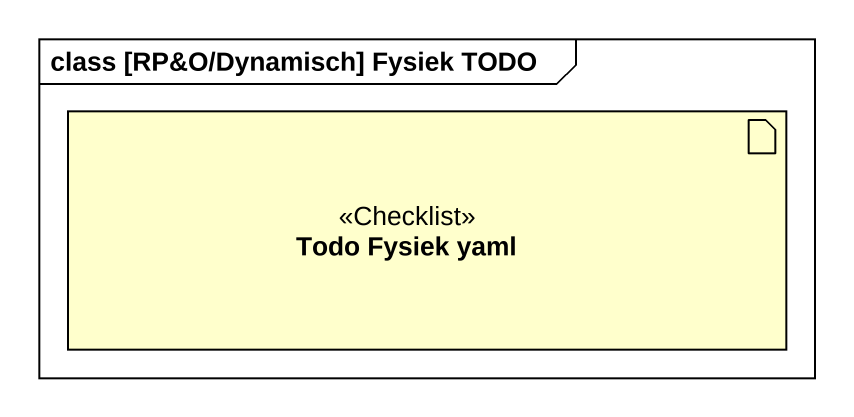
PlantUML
@startuml
mainframe class [RP&O/Dynamisch] Fysiek TODO
artifact "Todo Fysiek yaml" as Todo_Fysiek_yaml <<Checklist>>
@enduml
